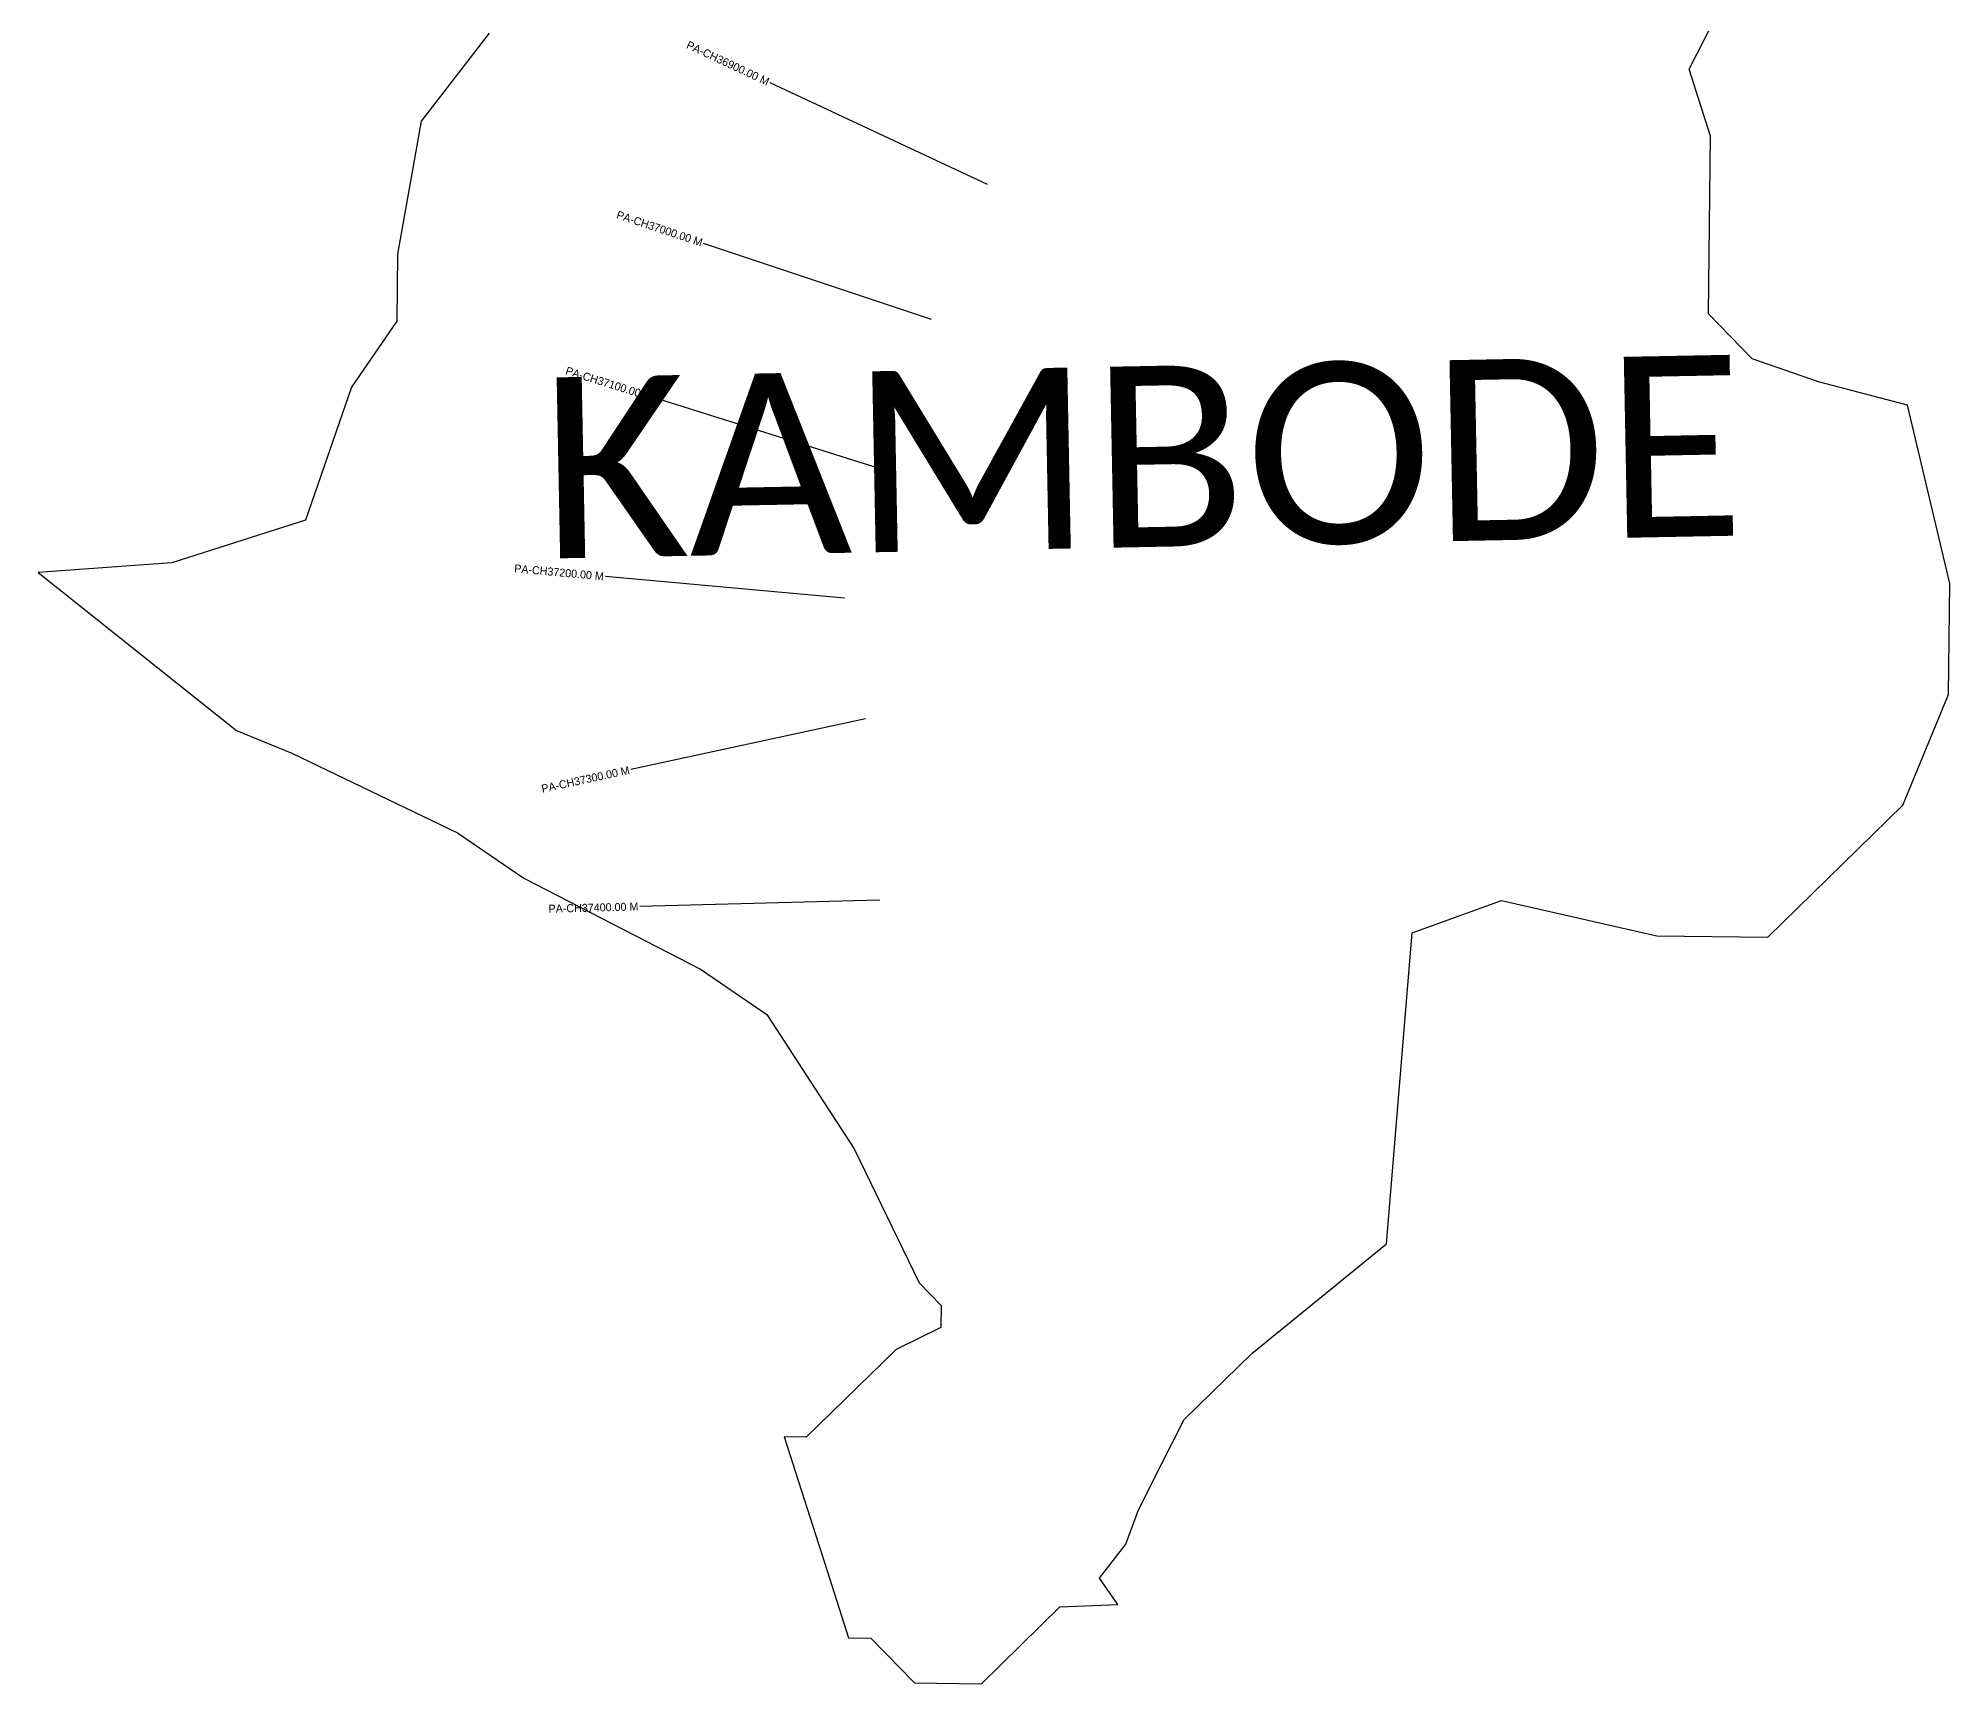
# Model space of a CAD drawing. Header units: metres. Extents: x 255899 to 257116, y 2196358 to 2198369.
# Drawn here: x 255899 to 257093, y 2196358 to 2197386 of the extents above; entities that cross this region are included whole.
import ezdxf
from ezdxf.enums import TextEntityAlignment as Align

# ---------------------------------------------------------------- set-up
doc = ezdxf.new("R2010")
doc.units = ezdxf.units.M
for name, color, linetype in [('CS', 134, 'Continuous'), ('CSMark', 6, 'Continuous'), ('VILLAGE BOUNDRY', 10, 'Continuous'), ('VILLAGE NAME', 250, 'Continuous')]:
    doc.layers.add(name, color=color, linetype=linetype)

msp = doc.modelspace()

# ---------------------------------------------------------------- linework, layer by layer
at = {"layer": 'CS'}
for p, q in [((256491.7, 2197294.8), (256355.9, 2197358.3)), ((256456.7, 2197210.5), (256314.4, 2197258)), ((256426.1, 2197116.8), (256283, 2197161.7)), ((256402.4, 2197036.4), (256253, 2197049.9)), ((256415.6, 2196961), (256269, 2196929.3)), ((256424.5, 2196847.7), (256274.6, 2196843.8))]:
    msp.add_line(p, q, dxfattribs=at)
at = {"layer": 'VILLAGE BOUNDRY'}
msp.add_lwpolyline([(256180.3, 2197389.4), (256138, 2197334.4), (256123.2, 2197251.2), (256122.7, 2197209.5), (256094.4, 2197168.2), (256065.7, 2197085.2), (255982.1, 2197058.4), (255898.7, 2197052.4), (256022.5, 2196953.8), (256057.1, 2196939.5), (256160.7, 2196889.7), (256202, 2196861.4), (256312.5, 2196804.6), (256353.8, 2196776.4), (256408.4, 2196692.4), (256449.1, 2196608.6), (256462.8, 2196594.6), (256462.6, 2196580.7), (256434.7, 2196567.1), (256378.5, 2196512.2), (256364.6, 2196512.4), (256391.5, 2196428.8), (256404.9, 2196387), (256418.8, 2196386.8), (256446.2, 2196358.7), (256487.9, 2196358.2), (256537, 2196406.2), (256573.1, 2196407.8), (256561.7, 2196424.1), (256578.1, 2196445.4), (256586, 2196466.9), (256600.6, 2196495.8), (256614.7, 2196523.4), (256656.9, 2196564.6), (256741, 2196633), (256757.1, 2196827.3), (256812.9, 2196847.5), (256909.9, 2196825.5), (256979.3, 2196824.7), (257063.6, 2196907.1), (257092.1, 2196976.2), (257092.9, 2197045.6), (257066.4, 2197157), (257011, 2197171.6), (256969.5, 2197185.9), (256942.1, 2197214), (256943.4, 2197325.1), (256930, 2197366.9), (256944.2, 2197394.5)], dxfattribs=at)

# ---------------------------------------------------------------- texts
at = {"layer": 'CSMark'}
for s, rotation, p in [('PA-CH36900.00 M', 334.9415, (256355, 2197358.7)), ('PA-CH37000.00 M', 341.5346, (256313.5, 2197258.4)), ('PA-CH37100.00 M', 342.6024, (256282, 2197162)), ('PA-CH37200.00 M', 354.838, (256252, 2197050)), ('PA-CH37300.00 M', 12.2094, (256268, 2196929.1)), ('PA-CH37400.00 M', 1.4832, (256273.6, 2196843.8))]:
    msp.add_text(s, height=5, rotation=rotation, dxfattribs=at).set_placement(p, align=Align.MIDDLE_RIGHT)
at = {"layer": 'VILLAGE NAME', "insert": (256211.9, 2197174.1), "char_height": 113.042, "attachment_point": 1, "rotation": 1.1028}
msp.add_mtext_dynamic_manual_height_columns('{\\fCalibri|b0|i0|c0|p34;KAMBODE}', width=755.63, gutter_width=565.2, heights=[0], dxfattribs=at)

doc.saveas('drawing.dxf')
